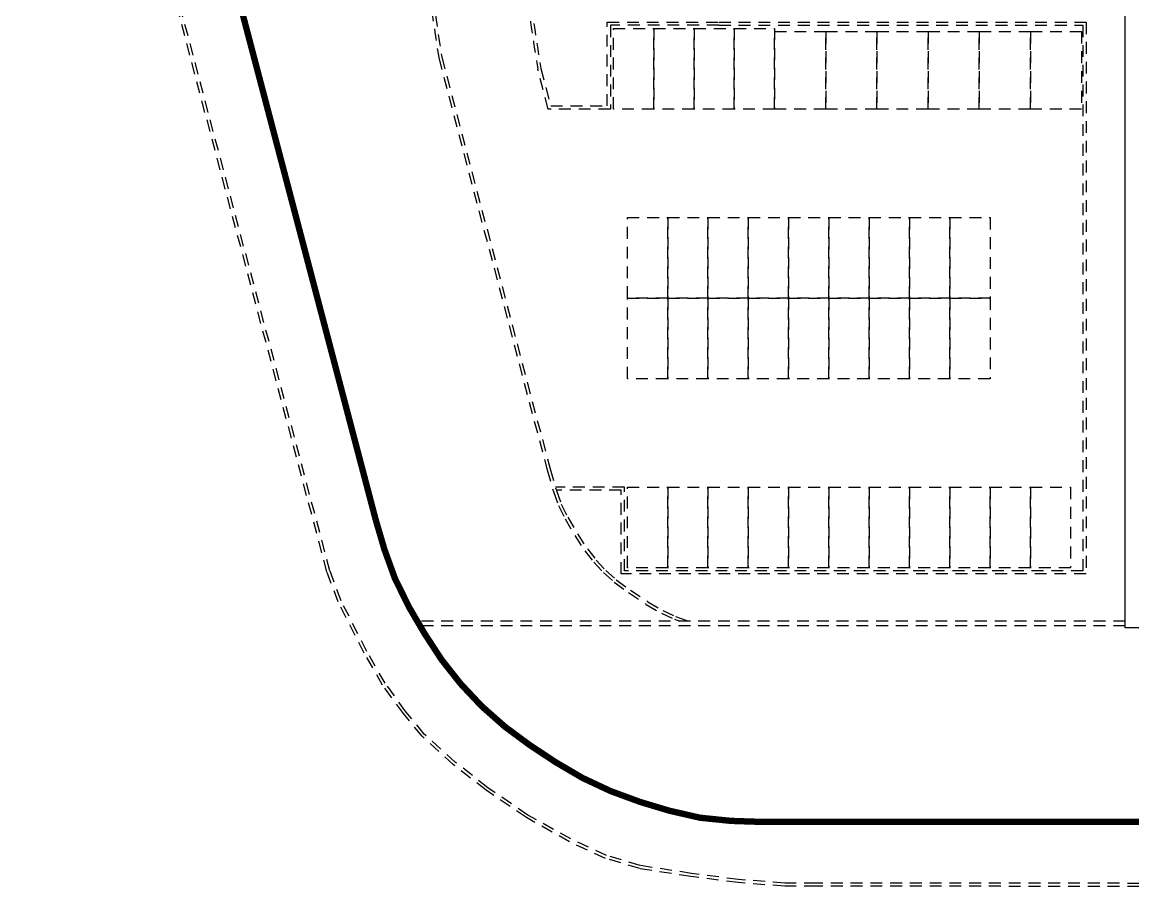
# Model space of a CAD drawing. Header units: millimetres. Extents: x 3775 to 244986, y 1861 to 55808.
# Drawn here: x 155577 to 157450, y 22423 to 23883 of the extents above; entities that cross this region are included whole.
import ezdxf

# ---------------------------------------------------------------- set-up
doc = ezdxf.new("R2010")
doc.units = ezdxf.units.MM
doc.header["$LTSCALE"] = 100
doc.header["$MEASUREMENT"] = 0
doc.linetypes.add('-HID', pattern=[2.5, 1.5, -1])
doc.layers.get('0').update_dxf_attribs({"linetype": 'CONTINUOUS'})
for name, color, linetype in [('ELE2', 3, 'CONTINUOUS'), ('ELE9', 9, 'CONTINUOUS'), ('LAND-3', 9, 'CONTINUOUS')]:
    doc.layers.add(name, color=color, linetype=linetype)

# ---------------------------------------------------------------- blocks, each defined once
blk = doc.blocks.new('KEY PLAN_계단실G')
at = {"layer": 'ELE2', "color": 253, "ltscale": 0.1}
blk.add_lwpolyline([(-430.2, -2156.5), (-3627.5, -2156.5), (-3627.5, -396.9)], dxfattribs=at)
at = {"layer": 'ELE9', "color": 253, "linetype": '-HID', "ltscale": 0.1}
for points in [[(-4018.5, -2483.2), (-4058.2, -2483.2), (-4117, -2478.7), (-4176.8, -2470.9), (-4241.6, -2461), (-4285, -2448), (-4330.4, -2427), (-4384.9, -2396.5), (-4435.9, -2361.9), (-4477, -2329.6), (-4516.9, -2293.6), (-4540.3, -2265), (-4566.7, -2228.8), (-4590.1, -2188.4), (-4622.8, -2123.8), (-4637.2, -2085.6), (-4765.8, -1601.3), (-5022.6, -631.1)], [(-4018.5, -2479.3), (-4058.1, -2479.2), (-4116.6, -2474.8), (-4176.2, -2467), (-4240.8, -2457.1), (-4283.6, -2444.3), (-4328.6, -2423.5), (-4382.9, -2393.2), (-4433.6, -2358.7), (-4474.4, -2326.6), (-4514.1, -2290.9), (-4537.2, -2262.6), (-4563.4, -2226.6), (-4586.7, -2186.5), (-4619.2, -2122.2), (-4633.4, -2084.4), (-4761.7, -1601.3), (-5020.9, -622.3)], [(-4141.5, -1394.5), (-3680.9, -1394.5), (-3680.9, -2084.5), (-4261, -2084.5), (-4261, -1978.6), (-4348.1, -1978.6)], [(-4141.5, -1390.6), (-3677, -1390.6), (-3677, -2088.4), (-4265, -2088.4), (-4265, -1982.5), (-4347, -1982.5)], [(-4495.8, -1435.9), (-4358.7, -1956.6), (-4350.6, -1984.2), (-4344.3, -2001.7), (-4336, -2018.5), (-4323.7, -2039.7), (-4311, -2059), (-4299.7, -2073.3), (-4287.2, -2086.6), (-4273.7, -2098.6), (-4255.7, -2111.9), (-4233.2, -2126.8), (-4214.2, -2137.9), (-4197.6, -2145.7), (-4190.8, -2148.2)], [(-4492, -1434.9), (-4354.9, -1955.6), (-4346.9, -1982.9), (-4340.7, -2000.2), (-4332.6, -2016.7), (-4320.3, -2037.6), (-4307.8, -2056.7), (-4296.7, -2070.8), (-4284.5, -2083.8), (-4271.2, -2095.6), (-4253.4, -2108.7), (-4231.1, -2123.5), (-4212.4, -2134.4), (-4196.1, -2142), (-4179.5, -2148.2)], [(-3627.5, -2148.2), (-4522.3, -2148.2)], [(-3627.5, -2154), (-4518.9, -2154)]]:
    blk.add_lwpolyline(points, dxfattribs=at)
for points in [[(-4495.8, -1435.7, -0.017012), (-4527.3, -1175.6, -0.017012)], [(-4491.9, -1434.9, -0.016514), (-4522.7, -1182.6, -0.016514)], [(-4141.5, -1394.5), (-4278.7, -1394.5), (-4278.7, -1500.4), (-4357.2, -1500.4), (-4370.4, -1449.9, -0.009125), (-4390.1, -1315.2, -0.009125)], [(-4385.8, -1318, 0.008891), (-4366.6, -1449.1), (-4354.1, -1496.5), (-4282.6, -1496.5), (-4282.6, -1390.6), (-4141.5, -1390.6)]]:
    blk.add_lwpolyline(points, format="xyb", dxfattribs=at)
for points in [[(-4274.8, -1398.5), (-4223.8, -1398.5), (-4223.8, -1500.4), (-4274.8, -1500.4)], [(-4223.8, -1398.5), (-4172.8, -1398.5), (-4172.8, -1500.4), (-4223.8, -1500.4)], [(-4172.8, -1398.5), (-4121.9, -1398.5), (-4121.9, -1500.4), (-4172.8, -1500.4)], [(-4121.9, -1398.5), (-4070.9, -1398.5), (-4070.9, -1500.4), (-4121.9, -1500.4)], [(-4070.9, -1402.4), (-4006.2, -1402.4), (-4006.2, -1500.4), (-4070.9, -1500.4)], [(-4006.2, -1402.4), (-3941.6, -1402.4), (-3941.6, -1500.4), (-4006.2, -1500.4)], [(-3941.6, -1402.4), (-3876.9, -1402.4), (-3876.9, -1500.4), (-3941.6, -1500.4)], [(-3876.9, -1402.4), (-3812.2, -1402.4), (-3812.2, -1500.4), (-3876.9, -1500.4)], [(-3812.2, -1402.4), (-3747.5, -1402.4), (-3747.5, -1500.4), (-3812.2, -1500.4)], [(-3747.5, -1402.4), (-3682.8, -1402.4), (-3682.8, -1500.4), (-3747.5, -1500.4)], [(-4257.1, -1637.6), (-4206.2, -1637.6), (-4206.2, -1739.5), (-4257.1, -1739.5)], [(-4206.2, -1637.6), (-4155.2, -1637.6), (-4155.2, -1739.5), (-4206.2, -1739.5)], [(-4155.2, -1637.6), (-4104.2, -1637.6), (-4104.2, -1739.5), (-4155.2, -1739.5)], [(-4104.2, -1637.6), (-4053.3, -1637.6), (-4053.3, -1739.5), (-4104.2, -1739.5)], [(-4053.3, -1637.6), (-4002.3, -1637.6), (-4002.3, -1739.5), (-4053.3, -1739.5)], [(-4002.3, -1637.6), (-3951.4, -1637.6), (-3951.4, -1739.5), (-4002.3, -1739.5)], [(-3951.4, -1637.6), (-3900.4, -1637.6), (-3900.4, -1739.5), (-3951.4, -1739.5)], [(-3900.4, -1637.6), (-3849.4, -1637.6), (-3849.4, -1739.5), (-3900.4, -1739.5)], [(-3849.4, -1637.6), (-3798.5, -1637.6), (-3798.5, -1739.5), (-3849.4, -1739.5)], [(-4257.1, -1739.5), (-4206.2, -1739.5), (-4206.2, -1841.4), (-4257.1, -1841.4)], [(-4206.2, -1739.5), (-4155.2, -1739.5), (-4155.2, -1841.4), (-4206.2, -1841.4)], [(-4155.2, -1739.5), (-4104.2, -1739.5), (-4104.2, -1841.4), (-4155.2, -1841.4)], [(-4104.2, -1739.5), (-4053.3, -1739.5), (-4053.3, -1841.4), (-4104.2, -1841.4)], [(-4053.3, -1739.5), (-4002.3, -1739.5), (-4002.3, -1841.4), (-4053.3, -1841.4)], [(-4002.3, -1739.5), (-3951.4, -1739.5), (-3951.4, -1841.4), (-4002.3, -1841.4)], [(-3951.4, -1739.5), (-3900.4, -1739.5), (-3900.4, -1841.4), (-3951.4, -1841.4)], [(-3900.4, -1739.5), (-3849.4, -1739.5), (-3849.4, -1841.4), (-3900.4, -1841.4)], [(-3849.4, -1739.5), (-3798.5, -1739.5), (-3798.5, -1841.4), (-3849.4, -1841.4)], [(-4257.1, -1978.6), (-4206.2, -1978.6), (-4206.2, -2080.5), (-4257.1, -2080.5)], [(-4206.2, -1978.6), (-4155.2, -1978.6), (-4155.2, -2080.5), (-4206.2, -2080.5)], [(-4155.2, -1978.6), (-4104.2, -1978.6), (-4104.2, -2080.5), (-4155.2, -2080.5)], [(-4104.2, -1978.6), (-4053.3, -1978.6), (-4053.3, -2080.5), (-4104.2, -2080.5)], [(-4053.3, -1978.6), (-4002.3, -1978.6), (-4002.3, -2080.5), (-4053.3, -2080.5)], [(-4002.3, -1978.6), (-3951.4, -1978.6), (-3951.4, -2080.5), (-4002.3, -2080.5)], [(-3951.4, -1978.6), (-3900.4, -1978.6), (-3900.4, -2080.5), (-3951.4, -2080.5)], [(-3900.4, -1978.6), (-3849.4, -1978.6), (-3849.4, -2080.5), (-3900.4, -2080.5)], [(-3849.4, -1978.6), (-3798.5, -1978.6), (-3798.5, -2080.5), (-3849.4, -2080.5)], [(-3798.5, -1978.6), (-3747.5, -1978.6), (-3747.5, -2080.5), (-3798.5, -2080.5)], [(-3747.5, -1978.6), (-3696.6, -1978.6), (-3696.6, -2080.5), (-3747.5, -2080.5)]]:
    blk.add_lwpolyline(points, close=True, dxfattribs=at)
at = {"layer": 'LAND-3', "color": 1, "ltscale": 0.1, "const_width": 8}
blk.add_lwpolyline([(-5009.1, -372.4), (-4575.5, -2019.7), (-4564.5, -2057.2), (-4551.3, -2093.7), (-4533.5, -2130), (-4513.9, -2163.4), (-4492.4, -2196.4), (-4468.2, -2227.1), (-4441.4, -2255.6), (-4412.1, -2281.5), (-4380.7, -2304.7), (-4347.7, -2326.5), (-4313.9, -2346.3), (-4278.4, -2362.9), (-4241.5, -2376.5), (-4203.8, -2387.8), (-4165.3, -2396.6), (-4126.3, -2400.6), (-4087.3, -2401.9), (-0.3, -2401.9)], dxfattribs=at)
at = {"layer": 'LAND-3', "color": 253, "linetype": '-HID', "ltscale": 0.1}
for points in [[(-950.1, -2156.5), (-949.6, -2250, -0.414214), (-1184.8, -2485.2), (-4018.5, -2483.2)], [(-954, -2156.5), (-953.5, -2250, -0.414214), (-1184.8, -2481.3), (-4018.5, -2479.3)]]:
    blk.add_lwpolyline(points, format="xyb", dxfattribs=at)

msp = doc.modelspace()

# ---------------------------------------------------------------- block references
at = {"xscale": 1.333333333333333, "yscale": 1.333333333333333, "zscale": 1.333333333333333}
msp.add_blockref('KEY PLAN_계단실G', (162273.8, 25736.9), dxfattribs=at)

doc.saveas('drawing.dxf')
